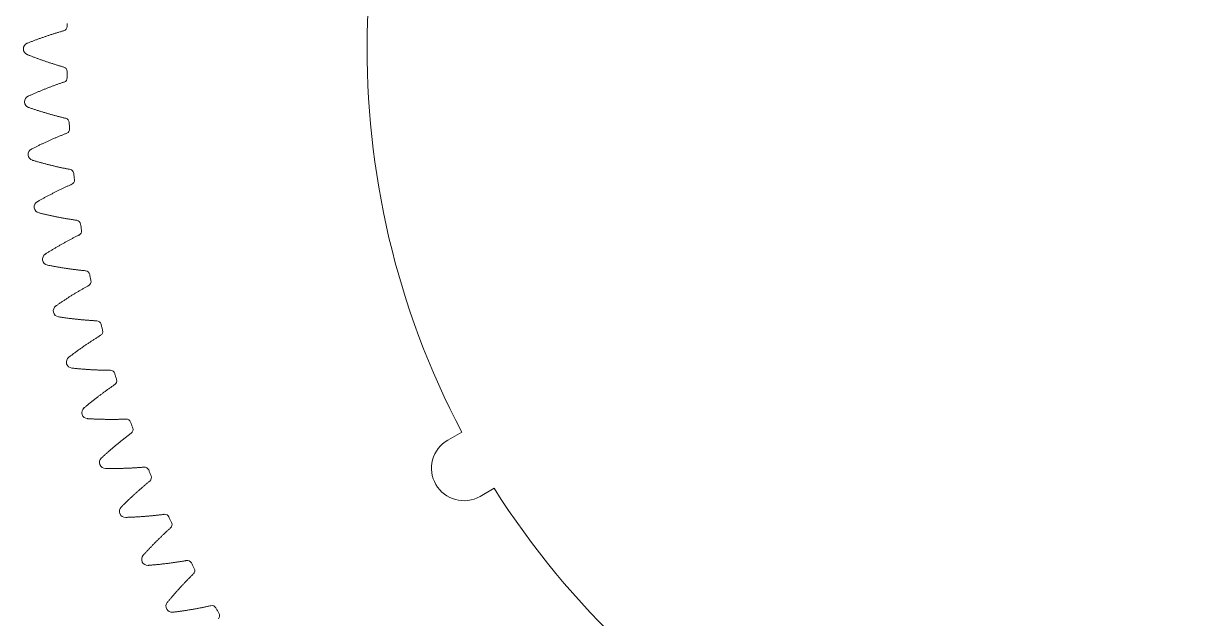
# Model space of a CAD drawing. Header units: inches. Extents: x -90 to 90, y -90 to 90.
# Drawn here: x -90 to 0, y -43.9 to 2 of the extents above; entities that cross this region are included whole.
import ezdxf

# ---------------------------------------------------------------- set-up
doc = ezdxf.new("R2010")
doc.units = ezdxf.units.IN
doc.header["$MEASUREMENT"] = 0
doc.layers.add('1', color=7, linetype='Continuous')

msp = doc.modelspace()

# ---------------------------------------------------------------- linework, layer by layer
at = {"layer": '1', "color": 7, "linetype": 'Continuous', "lineweight": 18}
for p, q in [((-57.282, -30.185), (-56.2, -29.56)), ((-54.782, -34.515), (-53.7, -33.89))]:
    msp.add_line(p, q, dxfattribs=at)
for centre, radius, start, end in [((0, 0), 63.5, 92.71783, 207.74368), ((0, 0), 90, 180, 180.00363), ((-89.54, -0.006), 0.46, 180.00363, 248.3081), ((-86.983, -1.737), 0.35, 1.14413, 74.14097), ((0, 0), 86.65, 181.14413, 181.30435), ((0, 0), 90, 182.6087, 182.61232), ((-89.447, -4.081), 0.46, 182.61232, 250.91679), ((-86.813, -5.694), 0.35, 3.75283, 76.74966), ((0, 0), 86.65, 183.75283, 183.91304), ((0, 0), 90, 185.21739, 185.22102), ((-89.169, -8.148), 0.46, 185.22102, 253.52549), ((-86.464, -9.64), 0.35, 6.36152, 79.35836), ((0, 0), 86.65, 186.36152, 186.52174), ((0, 0), 90, 187.82609, 187.82971), ((-88.705, -12.198), 0.46, 187.82971, 256.13419), ((-85.936, -13.565), 0.35, 8.97022, 81.96705), ((0, 0), 86.65, 188.97022, 189.13044), ((0, 0), 90, 190.43478, 190.43841), ((-88.058, -16.223), 0.46, 190.43841, 258.74288), ((-85.229, -17.462), 0.35, 11.57892, 84.57575), ((0, 0), 86.65, 191.57892, 191.73913), ((0, 0), 90, 193.04348, 193.04711), ((-87.229, -20.214), 0.46, 193.04711, 261.35158), ((-84.346, -21.324), 0.35, 14.18761, 87.18445), ((0, 0), 86.65, 194.18761, 194.34783), ((0, 0), 90, 195.65217, 195.6558), ((-86.218, -24.163), 0.46, 195.6558, 263.96027), ((-83.288, -25.14), 0.35, 16.79631, 89.79314), ((0, 0), 86.65, 196.79631, 196.95652), ((0, 0), 90, 198.26087, 198.2645), ((-85.029, -28.062), 0.46, 198.2645, 266.56897), ((-82.058, -28.905), 0.35, 19.405, 92.40184), ((0, 0), 86.65, 199.405, 199.56522), ((-56.032, -32.35), 2.5, 120, 210), ((0, 0), 90, 200.86957, 200.87319), ((-83.664, -31.903), 0.46, 200.87319, 269.17766), ((-80.657, -32.61), 0.35, 22.0137, 95.01053), ((0, 0), 86.65, 202.0137, 202.17391), ((-56.032, -32.35), 2.5, 210, 300), ((0, 0), 63.5, 212.25632, 270), ((0, 0), 90, 203.47826, 203.48189), ((-82.125, -35.678), 0.46, 203.48189, 271.78636), ((-79.089, -36.247), 0.35, 24.62239, 97.61923), ((0, 0), 86.65, 204.62239, 204.78261), ((0, 0), 90, 206.08696, 206.09058), ((-80.416, -39.379), 0.46, 206.09058, 274.39505), ((-77.358, -39.81), 0.35, 27.23109, 100.22792), ((0, 0), 86.65, 207.23109, 207.3913), ((-75.466, -43.289), 0.35, 29.83979, 102.83662), ((0, 0), 86.65, 209.83979, 210), ((0, 0), 90, 208.69565, 208.69928), ((-78.54, -42.998), 0.46, 208.69928, 277.00375)]:
    msp.add_arc(centre, radius, start, end, dxfattribs=at)
at = {"layer": '1', "color": 7, "linetype": 'Continuous', "lineweight": 18, "extrusion": (0, 0, -1)}
for centre, radius, start, end in [((0, 0), 86.65, 1.14413, 1.30435), ((86.983, 1.737), 0.35, 181.14413, 254.14097), ((89.54, 0.006), 0.46, 0.00363, 68.3081), ((0, 0), 90, 0, 0.00363), ((86.972, -2.224), 0.35, 178.53544, 251.53227), ((0, 0), 86.65, 358.53544, 358.69565), ((89.447, -4.07), 0.46, 357.39493, 65.6994), ((0, 0), 90, 357.3913, 357.39493), ((86.78, -6.18), 0.35, 175.92674, 248.92358), ((0, 0), 86.65, 355.92674, 356.08696), ((89.17, -8.137), 0.46, 354.78624, 63.09071), ((0, 0), 90, 354.78261, 354.78624), ((0, 0), 86.65, 353.31805, 353.47826), ((86.409, -10.123), 0.35, 173.31805, 246.31488), ((88.707, -12.187), 0.46, 352.17754, 60.48201), ((0, 0), 90, 352.17391, 352.17754), ((85.859, -14.046), 0.35, 170.70935, 243.70618), ((0, 0), 86.65, 350.70935, 350.86956), ((88.06, -16.212), 0.46, 349.56884, 57.87332), ((0, 0), 90, 349.56522, 349.56884), ((85.13, -17.939), 0.35, 168.10065, 241.09749), ((0, 0), 86.65, 348.10065, 348.26087), ((87.231, -20.203), 0.46, 346.96015, 55.26462), ((0, 0), 90, 346.95652, 346.96015), ((0, 0), 86.65, 345.49196, 345.65217), ((84.226, -21.795), 0.35, 165.49196, 238.48879), ((86.221, -24.152), 0.46, 344.35145, 52.65593), ((0, 0), 90, 344.34783, 344.35145), ((83.147, -25.606), 0.35, 162.88326, 235.8801), ((0, 0), 86.65, 342.88326, 343.04348), ((85.033, -28.051), 0.46, 341.74276, 50.04723), ((0, 0), 90, 341.73913, 341.74276), ((81.895, -29.364), 0.35, 160.27457, 233.2714), ((0, 0), 86.65, 340.27457, 340.43478), ((83.668, -31.893), 0.46, 339.13406, 47.43853), ((0, 0), 90, 339.13043, 339.13406), ((80.474, -33.061), 0.35, 157.66587, 230.66271), ((0, 0), 86.65, 337.66587, 337.82609), ((82.129, -35.668), 0.46, 336.52537, 44.82984), ((0, 0), 90, 336.52174, 336.52537), ((0, 0), 86.65, 335.05718, 335.21739), ((78.885, -36.689), 0.35, 155.05718, 228.05401), ((80.421, -39.369), 0.46, 333.91667, 42.22114), ((0, 0), 90, 333.91304, 333.91667), ((0, 0), 86.65, 332.44848, 332.6087), ((77.134, -40.242), 0.35, 152.44848, 225.44531), ((78.546, -42.988), 0.46, 331.30797, 39.61245), ((0, 0), 90, 331.30435, 331.30797), ((0, 0), 86.65, 329.83979, 330), ((75.222, -43.711), 0.35, 149.83979, 222.83662)]:
    msp.add_arc(centre, radius, start, end, dxfattribs=at)
at = {"layer": '1', "color": 7, "linetype": 'Continuous', "lineweight": 18}
for points in [[(-86.887, 1.401), (-86.916, 1.392), (-86.983, 1.373), (-87.086, 1.343), (-87.199, 1.31), (-87.311, 1.276), (-87.423, 1.242), (-87.535, 1.207), (-87.647, 1.172), (-87.759, 1.136), (-87.872, 1.1), (-87.984, 1.063), (-88.096, 1.026), (-88.208, 0.988), (-88.32, 0.949), (-88.432, 0.911), (-88.544, 0.871), (-88.656, 0.831), (-88.768, 0.791), (-88.88, 0.75), (-88.992, 0.709), (-89.104, 0.667), (-89.216, 0.625), (-89.328, 0.582), (-89.44, 0.539), (-89.552, 0.496), (-89.642, 0.46), (-89.695, 0.439), (-89.71, 0.433)], [(-86.887, -1.401), (-86.916, -1.392), (-86.983, -1.373), (-87.086, -1.343), (-87.199, -1.31), (-87.311, -1.276), (-87.423, -1.242), (-87.535, -1.207), (-87.647, -1.172), (-87.759, -1.136), (-87.872, -1.1), (-87.984, -1.063), (-88.096, -1.026), (-88.208, -0.988), (-88.32, -0.949), (-88.432, -0.911), (-88.544, -0.871), (-88.656, -0.831), (-88.768, -0.791), (-88.88, -0.75), (-88.992, -0.709), (-89.104, -0.667), (-89.216, -0.625), (-89.328, -0.582), (-89.44, -0.539), (-89.552, -0.496), (-89.642, -0.46), (-89.695, -0.439), (-89.71, -0.433)], [(-86.861, -2.556), (-86.889, -2.565), (-86.955, -2.587), (-87.057, -2.622), (-87.168, -2.66), (-87.278, -2.699), (-87.389, -2.738), (-87.499, -2.778), (-87.61, -2.818), (-87.72, -2.859), (-87.831, -2.901), (-87.941, -2.943), (-88.051, -2.985), (-88.161, -3.028), (-88.272, -3.071), (-88.382, -3.115), (-88.492, -3.16), (-88.602, -3.205), (-88.712, -3.25), (-88.822, -3.296), (-88.932, -3.342), (-89.042, -3.389), (-89.152, -3.436), (-89.262, -3.484), (-89.372, -3.532), (-89.482, -3.581), (-89.57, -3.62), (-89.622, -3.644), (-89.637, -3.65)], [(-86.733, -5.354), (-86.763, -5.347), (-86.83, -5.331), (-86.935, -5.305), (-87.049, -5.277), (-87.162, -5.249), (-87.276, -5.22), (-87.389, -5.19), (-87.503, -5.16), (-87.617, -5.129), (-87.73, -5.098), (-87.844, -5.066), (-87.958, -5.034), (-88.072, -5.002), (-88.185, -4.968), (-88.299, -4.935), (-88.413, -4.9), (-88.526, -4.866), (-88.64, -4.831), (-88.754, -4.795), (-88.868, -4.759), (-88.982, -4.722), (-89.095, -4.685), (-89.209, -4.647), (-89.323, -4.609), (-89.437, -4.571), (-89.528, -4.54), (-89.582, -4.521), (-89.597, -4.516)], [(-86.654, -6.506), (-86.683, -6.517), (-86.747, -6.542), (-86.848, -6.582), (-86.956, -6.625), (-87.065, -6.669), (-87.174, -6.713), (-87.282, -6.758), (-87.391, -6.803), (-87.499, -6.849), (-87.607, -6.895), (-87.716, -6.942), (-87.824, -6.99), (-87.932, -7.037), (-88.04, -7.086), (-88.148, -7.135), (-88.256, -7.184), (-88.364, -7.234), (-88.472, -7.284), (-88.58, -7.335), (-88.688, -7.386), (-88.796, -7.438), (-88.903, -7.49), (-89.011, -7.543), (-89.119, -7.596), (-89.226, -7.65), (-89.312, -7.693), (-89.363, -7.719), (-89.378, -7.726)], [(-86.4, -9.296), (-86.429, -9.29), (-86.497, -9.277), (-86.603, -9.257), (-86.718, -9.234), (-86.833, -9.211), (-86.948, -9.187), (-87.063, -9.162), (-87.178, -9.137), (-87.292, -9.112), (-87.407, -9.086), (-87.522, -9.059), (-87.638, -9.032), (-87.753, -9.005), (-87.868, -8.977), (-87.983, -8.948), (-88.098, -8.919), (-88.213, -8.89), (-88.328, -8.86), (-88.444, -8.83), (-88.559, -8.799), (-88.674, -8.767), (-88.79, -8.735), (-88.905, -8.703), (-89.021, -8.67), (-89.136, -8.637), (-89.229, -8.61), (-89.283, -8.594), (-89.299, -8.589)], [(-86.268, -10.444), (-86.296, -10.456), (-86.359, -10.484), (-86.458, -10.528), (-86.565, -10.576), (-86.671, -10.624), (-86.778, -10.674), (-86.884, -10.723), (-86.99, -10.774), (-87.097, -10.824), (-87.203, -10.876), (-87.309, -10.927), (-87.415, -10.98), (-87.521, -11.032), (-87.627, -11.086), (-87.732, -11.139), (-87.838, -11.194), (-87.944, -11.248), (-88.049, -11.304), (-88.155, -11.359), (-88.26, -11.415), (-88.365, -11.472), (-88.47, -11.529), (-88.575, -11.587), (-88.68, -11.645), (-88.785, -11.703), (-88.87, -11.75), (-88.919, -11.778), (-88.933, -11.786)], [(-85.887, -13.219), (-85.917, -13.214), (-85.985, -13.205), (-86.092, -13.189), (-86.208, -13.171), (-86.324, -13.153), (-86.44, -13.135), (-86.555, -13.115), (-86.671, -13.096), (-86.787, -13.075), (-86.903, -13.055), (-87.019, -13.034), (-87.136, -13.012), (-87.252, -12.99), (-87.368, -12.967), (-87.484, -12.944), (-87.601, -12.92), (-87.717, -12.896), (-87.834, -12.871), (-87.95, -12.846), (-88.067, -12.82), (-88.183, -12.794), (-88.3, -12.767), (-88.417, -12.74), (-88.534, -12.713), (-88.65, -12.685), (-88.744, -12.662), (-88.799, -12.649), (-88.815, -12.645)], [(-85.704, -14.359), (-85.731, -14.373), (-85.793, -14.403), (-85.889, -14.452), (-85.994, -14.505), (-86.098, -14.558), (-86.202, -14.612), (-86.306, -14.667), (-86.41, -14.722), (-86.514, -14.777), (-86.617, -14.833), (-86.721, -14.89), (-86.825, -14.947), (-86.928, -15.004), (-87.031, -15.062), (-87.134, -15.121), (-87.238, -15.18), (-87.341, -15.239), (-87.443, -15.299), (-87.546, -15.36), (-87.649, -15.421), (-87.751, -15.482), (-87.854, -15.544), (-87.956, -15.606), (-88.059, -15.669), (-88.161, -15.732), (-88.243, -15.783), (-88.291, -15.813), (-88.305, -15.822)], [(-85.196, -17.114), (-85.226, -17.111), (-85.295, -17.104), (-85.403, -17.094), (-85.519, -17.081), (-85.636, -17.069), (-85.752, -17.055), (-85.869, -17.041), (-85.985, -17.027), (-86.102, -17.012), (-86.219, -16.997), (-86.336, -16.981), (-86.453, -16.964), (-86.57, -16.947), (-86.687, -16.93), (-86.805, -16.912), (-86.922, -16.894), (-87.039, -16.875), (-87.157, -16.855), (-87.274, -16.836), (-87.392, -16.815), (-87.51, -16.794), (-87.628, -16.773), (-87.745, -16.751), (-87.863, -16.729), (-87.981, -16.707), (-88.076, -16.688), (-88.132, -16.677), (-88.148, -16.674)], [(-84.961, -18.245), (-84.988, -18.26), (-85.048, -18.293), (-85.143, -18.346), (-85.244, -18.404), (-85.346, -18.462), (-85.448, -18.521), (-85.549, -18.58), (-85.65, -18.639), (-85.752, -18.7), (-85.853, -18.76), (-85.954, -18.821), (-86.054, -18.883), (-86.155, -18.945), (-86.256, -19.008), (-86.356, -19.071), (-86.456, -19.135), (-86.556, -19.199), (-86.656, -19.263), (-86.756, -19.328), (-86.856, -19.394), (-86.956, -19.46), (-87.055, -19.526), (-87.155, -19.593), (-87.254, -19.661), (-87.353, -19.728), (-87.433, -19.783), (-87.48, -19.815), (-87.493, -19.825)], [(-84.329, -20.974), (-84.359, -20.972), (-84.428, -20.969), (-84.536, -20.963), (-84.653, -20.956), (-84.77, -20.949), (-84.887, -20.94), (-85.004, -20.932), (-85.121, -20.923), (-85.239, -20.913), (-85.356, -20.903), (-85.474, -20.893), (-85.591, -20.882), (-85.709, -20.87), (-85.827, -20.858), (-85.945, -20.845), (-86.063, -20.832), (-86.181, -20.819), (-86.299, -20.805), (-86.418, -20.79), (-86.536, -20.775), (-86.655, -20.76), (-86.773, -20.744), (-86.892, -20.728), (-87.011, -20.711), (-87.13, -20.694), (-87.225, -20.68), (-87.281, -20.671), (-87.298, -20.669)], [(-84.043, -22.093), (-84.069, -22.109), (-84.127, -22.145), (-84.219, -22.202), (-84.318, -22.265), (-84.417, -22.327), (-84.516, -22.39), (-84.615, -22.454), (-84.713, -22.518), (-84.812, -22.583), (-84.91, -22.648), (-85.008, -22.714), (-85.106, -22.78), (-85.203, -22.847), (-85.301, -22.914), (-85.398, -22.982), (-85.496, -23.05), (-85.593, -23.119), (-85.69, -23.188), (-85.787, -23.257), (-85.883, -23.327), (-85.98, -23.398), (-86.076, -23.468), (-86.173, -23.54), (-86.269, -23.611), (-86.365, -23.684), (-86.442, -23.742), (-86.487, -23.776), (-86.5, -23.786)], [(-83.287, -24.79), (-83.317, -24.79), (-83.386, -24.79), (-83.495, -24.789), (-83.612, -24.787), (-83.729, -24.785), (-83.846, -24.782), (-83.963, -24.779), (-84.081, -24.775), (-84.198, -24.771), (-84.316, -24.767), (-84.434, -24.761), (-84.552, -24.756), (-84.67, -24.749), (-84.789, -24.743), (-84.907, -24.736), (-85.026, -24.728), (-85.144, -24.72), (-85.263, -24.711), (-85.382, -24.702), (-85.501, -24.693), (-85.62, -24.683), (-85.739, -24.672), (-85.859, -24.661), (-85.978, -24.65), (-86.098, -24.638), (-86.194, -24.628), (-86.25, -24.622), (-86.266, -24.621)], [(-82.95, -25.896), (-82.975, -25.912), (-83.032, -25.951), (-83.122, -26.013), (-83.218, -26.079), (-83.314, -26.146), (-83.409, -26.214), (-83.505, -26.282), (-83.601, -26.351), (-83.696, -26.42), (-83.791, -26.49), (-83.886, -26.56), (-83.981, -26.63), (-84.075, -26.701), (-84.17, -26.773), (-84.264, -26.845), (-84.358, -26.917), (-84.452, -26.99), (-84.546, -27.064), (-84.639, -27.138), (-84.733, -27.212), (-84.826, -27.287), (-84.919, -27.362), (-85.012, -27.437), (-85.105, -27.513), (-85.197, -27.59), (-85.272, -27.652), (-85.315, -27.688), (-85.328, -27.699)], [(-82.073, -28.555), (-82.103, -28.557), (-82.172, -28.56), (-82.28, -28.563), (-82.397, -28.567), (-82.514, -28.57), (-82.631, -28.573), (-82.748, -28.575), (-82.866, -28.577), (-82.984, -28.578), (-83.102, -28.578), (-83.22, -28.579), (-83.338, -28.578), (-83.456, -28.577), (-83.575, -28.576), (-83.693, -28.574), (-83.812, -28.572), (-83.931, -28.569), (-84.05, -28.566), (-84.169, -28.563), (-84.288, -28.559), (-84.408, -28.554), (-84.527, -28.549), (-84.647, -28.543), (-84.767, -28.538), (-84.887, -28.531), (-84.983, -28.526), (-85.04, -28.522), (-85.056, -28.521)], [(-81.686, -29.644), (-81.71, -29.662), (-81.765, -29.704), (-81.851, -29.769), (-81.944, -29.84), (-82.037, -29.911), (-82.13, -29.983), (-82.222, -30.056), (-82.315, -30.129), (-82.407, -30.202), (-82.498, -30.276), (-82.59, -30.35), (-82.682, -30.425), (-82.773, -30.5), (-82.864, -30.576), (-82.955, -30.652), (-83.045, -30.729), (-83.136, -30.806), (-83.226, -30.884), (-83.316, -30.962), (-83.406, -31.04), (-83.496, -31.119), (-83.586, -31.199), (-83.675, -31.278), (-83.764, -31.358), (-83.853, -31.439), (-83.925, -31.504), (-83.967, -31.543), (-83.979, -31.554)], [(-80.688, -32.261), (-80.718, -32.264), (-80.787, -32.27), (-80.895, -32.279), (-81.011, -32.288), (-81.128, -32.296), (-81.245, -32.304), (-81.362, -32.312), (-81.48, -32.319), (-81.597, -32.325), (-81.715, -32.331), (-81.833, -32.337), (-81.951, -32.342), (-82.069, -32.346), (-82.187, -32.35), (-82.306, -32.354), (-82.425, -32.357), (-82.544, -32.36), (-82.663, -32.362), (-82.782, -32.364), (-82.901, -32.365), (-83.021, -32.366), (-83.14, -32.367), (-83.26, -32.367), (-83.38, -32.366), (-83.5, -32.365), (-83.597, -32.364), (-83.654, -32.363), (-83.67, -32.363)], [(-80.252, -33.331), (-80.275, -33.35), (-80.328, -33.394), (-80.412, -33.463), (-80.501, -33.539), (-80.591, -33.614), (-80.68, -33.69), (-80.769, -33.767), (-80.858, -33.844), (-80.947, -33.921), (-81.035, -33.999), (-81.123, -34.078), (-81.211, -34.157), (-81.299, -34.236), (-81.386, -34.316), (-81.474, -34.396), (-81.561, -34.477), (-81.648, -34.558), (-81.734, -34.64), (-81.821, -34.722), (-81.907, -34.804), (-81.993, -34.887), (-82.079, -34.971), (-82.165, -35.054), (-82.25, -35.138), (-82.336, -35.223), (-82.404, -35.291), (-82.444, -35.332), (-82.456, -35.343)], [(-79.136, -35.9), (-79.166, -35.904), (-79.234, -35.913), (-79.342, -35.927), (-79.458, -35.941), (-79.574, -35.955), (-79.69, -35.969), (-79.807, -35.981), (-79.924, -35.994), (-80.041, -36.006), (-80.159, -36.017), (-80.276, -36.028), (-80.394, -36.038), (-80.512, -36.048), (-80.63, -36.058), (-80.748, -36.067), (-80.867, -36.075), (-80.985, -36.083), (-81.104, -36.091), (-81.223, -36.098), (-81.342, -36.105), (-81.462, -36.111), (-81.581, -36.117), (-81.701, -36.123), (-81.821, -36.128), (-81.941, -36.132), (-82.037, -36.135), (-82.094, -36.137), (-82.111, -36.138)], [(-78.651, -36.949), (-78.674, -36.97), (-78.725, -37.016), (-78.805, -37.089), (-78.891, -37.168), (-78.977, -37.247), (-79.063, -37.327), (-79.149, -37.408), (-79.234, -37.489), (-79.319, -37.57), (-79.403, -37.652), (-79.488, -37.735), (-79.572, -37.818), (-79.656, -37.901), (-79.74, -37.985), (-79.824, -38.069), (-79.907, -38.153), (-79.99, -38.238), (-80.073, -38.324), (-80.156, -38.41), (-80.238, -38.496), (-80.32, -38.583), (-80.402, -38.67), (-80.484, -38.758), (-80.566, -38.846), (-80.647, -38.934), (-80.712, -39.005), (-80.75, -39.047), (-80.762, -39.06)], [(-77.42, -39.465), (-77.45, -39.47), (-77.518, -39.483), (-77.624, -39.501), (-77.739, -39.521), (-77.855, -39.54), (-77.971, -39.558), (-78.087, -39.576), (-78.203, -39.594), (-78.32, -39.611), (-78.436, -39.628), (-78.553, -39.644), (-78.67, -39.66), (-78.788, -39.675), (-78.905, -39.69), (-79.023, -39.704), (-79.141, -39.718), (-79.259, -39.732), (-79.377, -39.745), (-79.496, -39.758), (-79.615, -39.77), (-79.734, -39.782), (-79.853, -39.793), (-79.972, -39.804), (-80.092, -39.814), (-80.211, -39.824), (-80.308, -39.832), (-80.364, -39.836), (-80.381, -39.838)], [(-76.888, -40.491), (-76.91, -40.512), (-76.959, -40.561), (-77.036, -40.637), (-77.118, -40.72), (-77.2, -40.803), (-77.282, -40.887), (-77.364, -40.972), (-77.445, -41.056), (-77.527, -41.142), (-77.607, -41.227), (-77.688, -41.314), (-77.769, -41.4), (-77.849, -41.487), (-77.929, -41.575), (-78.008, -41.662), (-78.088, -41.751), (-78.167, -41.84), (-78.246, -41.929), (-78.324, -42.018), (-78.403, -42.108), (-78.481, -42.199), (-78.559, -42.29), (-78.637, -42.381), (-78.714, -42.472), (-78.791, -42.564), (-78.853, -42.639), (-78.889, -42.682), (-78.9, -42.695)], [(-75.543, -42.948), (-75.573, -42.955), (-75.64, -42.97), (-75.746, -42.993), (-75.86, -43.018), (-75.975, -43.042), (-76.089, -43.066), (-76.205, -43.09), (-76.32, -43.112), (-76.435, -43.135), (-76.551, -43.157), (-76.667, -43.178), (-76.784, -43.199), (-76.9, -43.22), (-77.017, -43.24), (-77.134, -43.26), (-77.251, -43.279), (-77.368, -43.298), (-77.486, -43.317), (-77.604, -43.335), (-77.722, -43.352), (-77.84, -43.369), (-77.959, -43.386), (-78.078, -43.402), (-78.196, -43.418), (-78.316, -43.434), (-78.411, -43.446), (-78.468, -43.453), (-78.484, -43.455)]]:
    msp.add_open_spline(points, degree=3, knots=[0, 0, 0, 0, 0.030349, 0.069481, 0.108663, 0.147895, 0.187177, 0.22651, 0.265892, 0.305325, 0.344808, 0.384342, 0.423925, 0.463559, 0.503243, 0.542977, 0.582761, 0.622595, 0.66248, 0.702415, 0.7424, 0.782436, 0.822521, 0.862657, 0.902843, 0.943079, 0.983365, 1, 1, 1, 1], dxfattribs=at)

doc.saveas('drawing.dxf')
